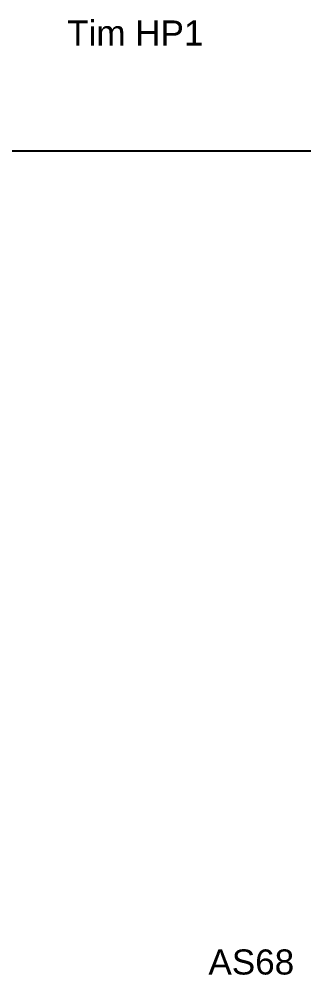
# Model space of a CAD drawing. Header units: inches. Extents: x 444671 to 463716, y 1783086 to 1794968.
# Drawn here: x 450114.4 to 450161, y 1787662.8 to 1787815.2 of the extents above; entities that cross this region are included whole.
import ezdxf
from ezdxf.enums import TextEntityAlignment as Align

# ---------------------------------------------------------------- set-up
doc = ezdxf.new("R2010")
doc.units = ezdxf.units.IN
doc.header["$MEASUREMENT"] = 0
doc.layers.add('CTTRINH', color=4, linetype='Continuous')
doc.layers.add('Dchat', color=33, linetype='Continuous')
doc.styles.add('1VNI', font='1vni.shx', dxfattribs={"width": 0.8, "height": 15, "bigfont": 'vn1.shx'})
doc.styles.add('vn', font='')
doc.styles.add('VNARIAL', font='')
doc.styles.get('vn').set_extended_font_data('.VnArial')
doc.styles.get('VNARIAL').set_extended_font_data('.VnArial')
doc.dimstyles.new('1000', dxfattribs={"dimtxt": 1.5, "dimasz": 1.6, "dimexe": 1, "dimexo": 0.7, "dimgap": 0.3, "dimtad": 1, "dimjust": 2, "dimzin": 0, "dimdsep": 46, "dimtxsty": '1VNI', "dimcen": 1, "dimdle": 1.5, "dimclrd": 3, "dimclre": 3, "dimclrt": 7, "dimaunit": 1, "dimadec": 0, "dimazin": 0, "dimtfac": 1, "dimtmove": 2, "dimatfit": 3, "dimfxl": 0, "dimtolj": 1, "dimtzin": 0, "dimarcsym": 0})

msp = doc.modelspace()

# ---------------------------------------------------------------- texts
at = {"layer": 'CTTRINH', "color": 7, "lineweight": 13, "insert": (450122.1089, 1787815.0151), "char_height": 4, "attachment_point": 1, "style": 'vn'}
msp.add_mtext('Tim HP1', dxfattribs=at)
at = {"layer": 'Dchat', "color": 7, "lineweight": 13, "style": 'VNARIAL'}
msp.add_text('AS68', height=4, dxfattribs=at).set_placement((450151.474, 1787664.8762), align=Align.MIDDLE_CENTER)

# ---------------------------------------------------------------- leaders
at = {"layer": 'CTTRINH', "annotation_type": 0, "has_hookline": 1, "hookline_direction": 0, "text_width": 20.572}
msp.add_leader([(449992.4938, 1787680.1797), (450100.4032, 1787794.249), (450140.4032, 1787794.249)], dimstyle='1000', override={"dimasz": 40, "dimgap": 0}, dxfattribs=at)

doc.saveas('drawing.dxf')
